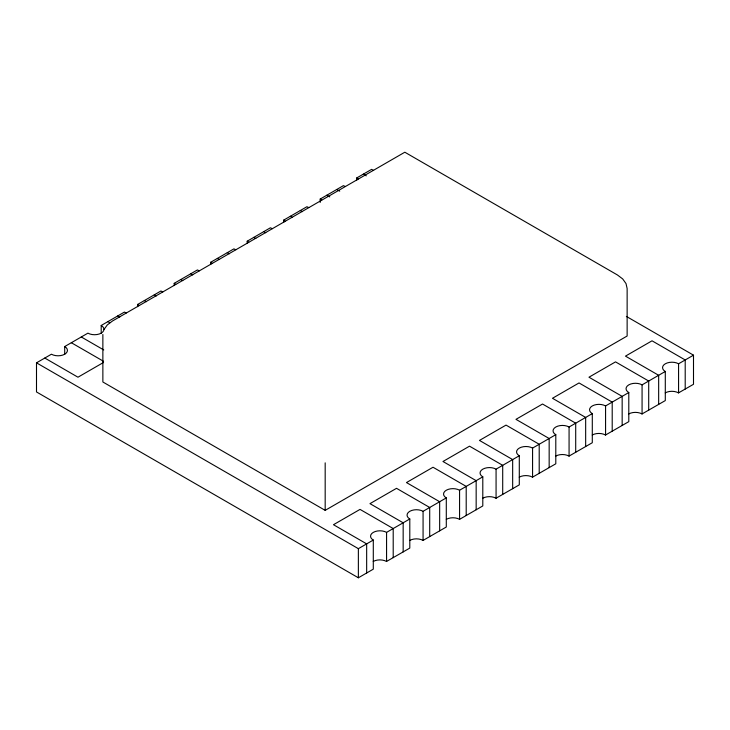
<?xml version="1.0" encoding="UTF-8"?>
<svg xmlns="http://www.w3.org/2000/svg" width="730" height="730" viewBox="0 0 730 730"><rect width="100%" height="100%" fill="white"/><g stroke="black" fill="none" stroke-linecap="round" stroke-linejoin="round"><path stroke-width="1.09" d="M103.998 329.522L107.31 324.905L112.584 320.935L404.821 152.214L617.416 274.964L622.69 278.924L626.002 283.55L627.134 288.505L627.134 336.019L325.178 510.352L102.866 381.991L102.866 334.486M665.24 392.886A9.39 5.42 0 0 1 678.517 392.886L693.5 384.29L693.5 355.172L678.572 363.796A9.39 5.42 0 0 0 665.295 363.796A9.39 5.42 0 0 0 665.295 371.46L642.072 384.865A9.39 5.42 0 0 0 628.795 384.865A9.39 5.42 0 0 0 628.795 392.53L605.572 405.944A9.39 5.42 0 0 0 592.295 405.944A9.39 5.42 0 0 0 592.295 413.609L569.072 427.013A9.39 5.42 0 0 0 555.795 427.013A9.39 5.42 0 0 0 555.795 434.678L532.572 448.092A9.39 5.42 0 0 0 519.295 448.092A9.39 5.42 0 0 0 519.295 455.748L496.071 469.162A9.39 5.42 0 0 0 482.795 469.162A9.39 5.42 0 0 0 482.795 476.827L459.571 490.231A9.39 5.42 0 0 0 446.295 490.231A9.39 5.42 0 0 0 446.295 497.897L423.071 511.31A9.39 5.42 0 0 0 409.795 511.31A9.39 5.42 0 0 0 409.795 518.966L386.571 532.38A9.39 5.42 0 0 0 373.295 532.38A9.39 5.42 0 0 0 373.295 540.045L373.295 569.163L358.366 577.786L36.5 391.955L36.5 362.837L51.428 354.214A9.39 5.42 0 0 0 64.705 354.214A9.39 5.42 0 0 0 64.705 346.549L87.928 333.145A9.39 5.42 0 0 0 101.205 333.145A9.39 5.42 0 0 0 101.205 325.48L124.429 312.075A9.39 5.42 0 0 0 126.372 312.933M137.705 306.646L137.705 304.41L160.929 290.996A9.39 5.42 0 0 0 162.872 291.854M174.205 285.576L174.205 283.331L197.429 269.927A9.39 5.42 0 0 0 199.372 270.784M210.705 264.497L210.705 262.262L233.929 248.848A9.39 5.42 0 0 0 235.872 249.715M247.205 243.428L247.205 241.192L270.428 227.778A9.39 5.42 0 0 0 272.372 228.636M283.705 222.358L283.705 220.113L306.928 206.709A9.39 5.42 0 0 0 308.872 207.566M320.205 202.402L320.205 199.044L343.428 185.63A9.39 5.42 0 0 0 345.372 186.497M356.705 180.21L356.705 177.965L371.634 169.351L373.614 170.492M103.541 362.445L77.973 377.209L44.795 358.047M36.5 362.837L358.366 548.668L373.295 540.045M409.795 540.428A9.39 5.42 0 0 1 423.071 540.428L446.295 527.014L446.295 497.897M446.295 519.349A9.39 5.42 0 0 1 459.571 519.349L482.795 505.945L482.795 476.827M482.74 498.243A9.39 5.42 0 0 1 496.017 498.243L519.295 484.866L519.295 455.748M555.74 456.104A9.39 5.42 0 0 1 569.017 456.104L592.295 442.727L592.295 413.609M592.24 435.025A9.39 5.42 0 0 1 605.517 435.025L628.795 421.648L628.795 392.53M628.74 413.956A9.39 5.42 0 0 1 642.017 413.956L665.295 400.578L665.295 371.46M626.358 316.409L693.5 355.172M363.339 174.142L366.268 175.83M336.795 189.462L339.724 191.15M326.839 195.211L329.768 196.899M300.295 210.541L302.247 211.663M290.339 216.281L292.292 217.412M263.795 231.611L265.747 232.733M253.839 237.359L255.792 238.482M227.295 252.68L229.247 253.812M217.339 258.429L219.292 259.561M190.795 273.759L192.747 274.882M180.839 279.499L182.792 280.63M154.295 294.829L156.247 295.96M144.339 300.577L146.292 301.7M117.795 315.898L119.747 317.03M107.839 321.647L109.792 322.779M81.295 336.977L103.742 349.935M71.339 342.726L103.55 361.313M685.205 389.081L685.205 359.963L652.027 340.81L625.473 356.13L658.661 375.293L658.661 404.411M678.572 363.796L678.572 392.913M648.705 410.16L648.705 381.033L615.527 361.879L588.973 377.209L622.161 396.363L622.161 425.48M642.072 384.865L642.072 413.992M612.205 431.229L612.205 402.111L579.027 382.949L552.473 398.279L585.661 417.432L585.661 446.559M605.572 405.944L605.572 435.062M575.705 452.299L575.705 423.181L542.527 404.028L515.973 419.349L549.161 438.511L549.161 467.629M569.072 427.013L569.072 456.131M555.795 434.678L555.795 463.796L532.517 477.174A9.39 5.42 0 0 0 519.24 477.174M539.205 473.378L539.205 444.26L506.027 425.097L479.473 440.427L512.661 459.581L512.661 488.698M532.572 448.092L532.572 477.21M502.705 494.447L502.705 465.329L469.527 446.176L442.973 461.497L476.161 480.659L476.161 509.777M496.071 469.162L496.071 498.28M466.205 515.526L466.205 486.399L433.027 467.246L406.473 482.567L439.661 501.729L439.661 530.847M459.571 490.231L459.571 519.349M429.705 536.596L429.705 507.478L396.527 488.315L369.973 503.645L403.161 522.799L403.161 551.917M423.071 511.31L423.071 540.428M409.795 518.966L409.795 548.093L386.517 561.47A9.39 5.42 0 0 0 373.24 561.47M393.205 557.665L393.205 528.547L360.027 509.394L333.473 524.715L366.661 543.877L366.661 572.995M386.571 532.38L386.571 561.498M358.366 548.668L358.366 577.786M325.178 462.838L325.178 510.352M101.205 325.48L101.205 333.318M64.705 346.549L64.705 354.397M210.705 262.262A9.39 5.42 0 0 1 212.193 263.384M174.205 283.331A9.39 5.42 0 0 1 175.693 284.454M247.205 241.192A9.39 5.42 0 0 1 248.693 242.314M283.705 220.113A9.39 5.42 0 0 1 285.193 221.236M137.705 304.41A9.39 5.42 0 0 1 139.193 305.532M320.205 199.044A9.39 5.42 0 0 1 321.693 200.166M356.705 177.965A9.39 5.42 0 0 1 358.193 179.087"/></g></svg>
